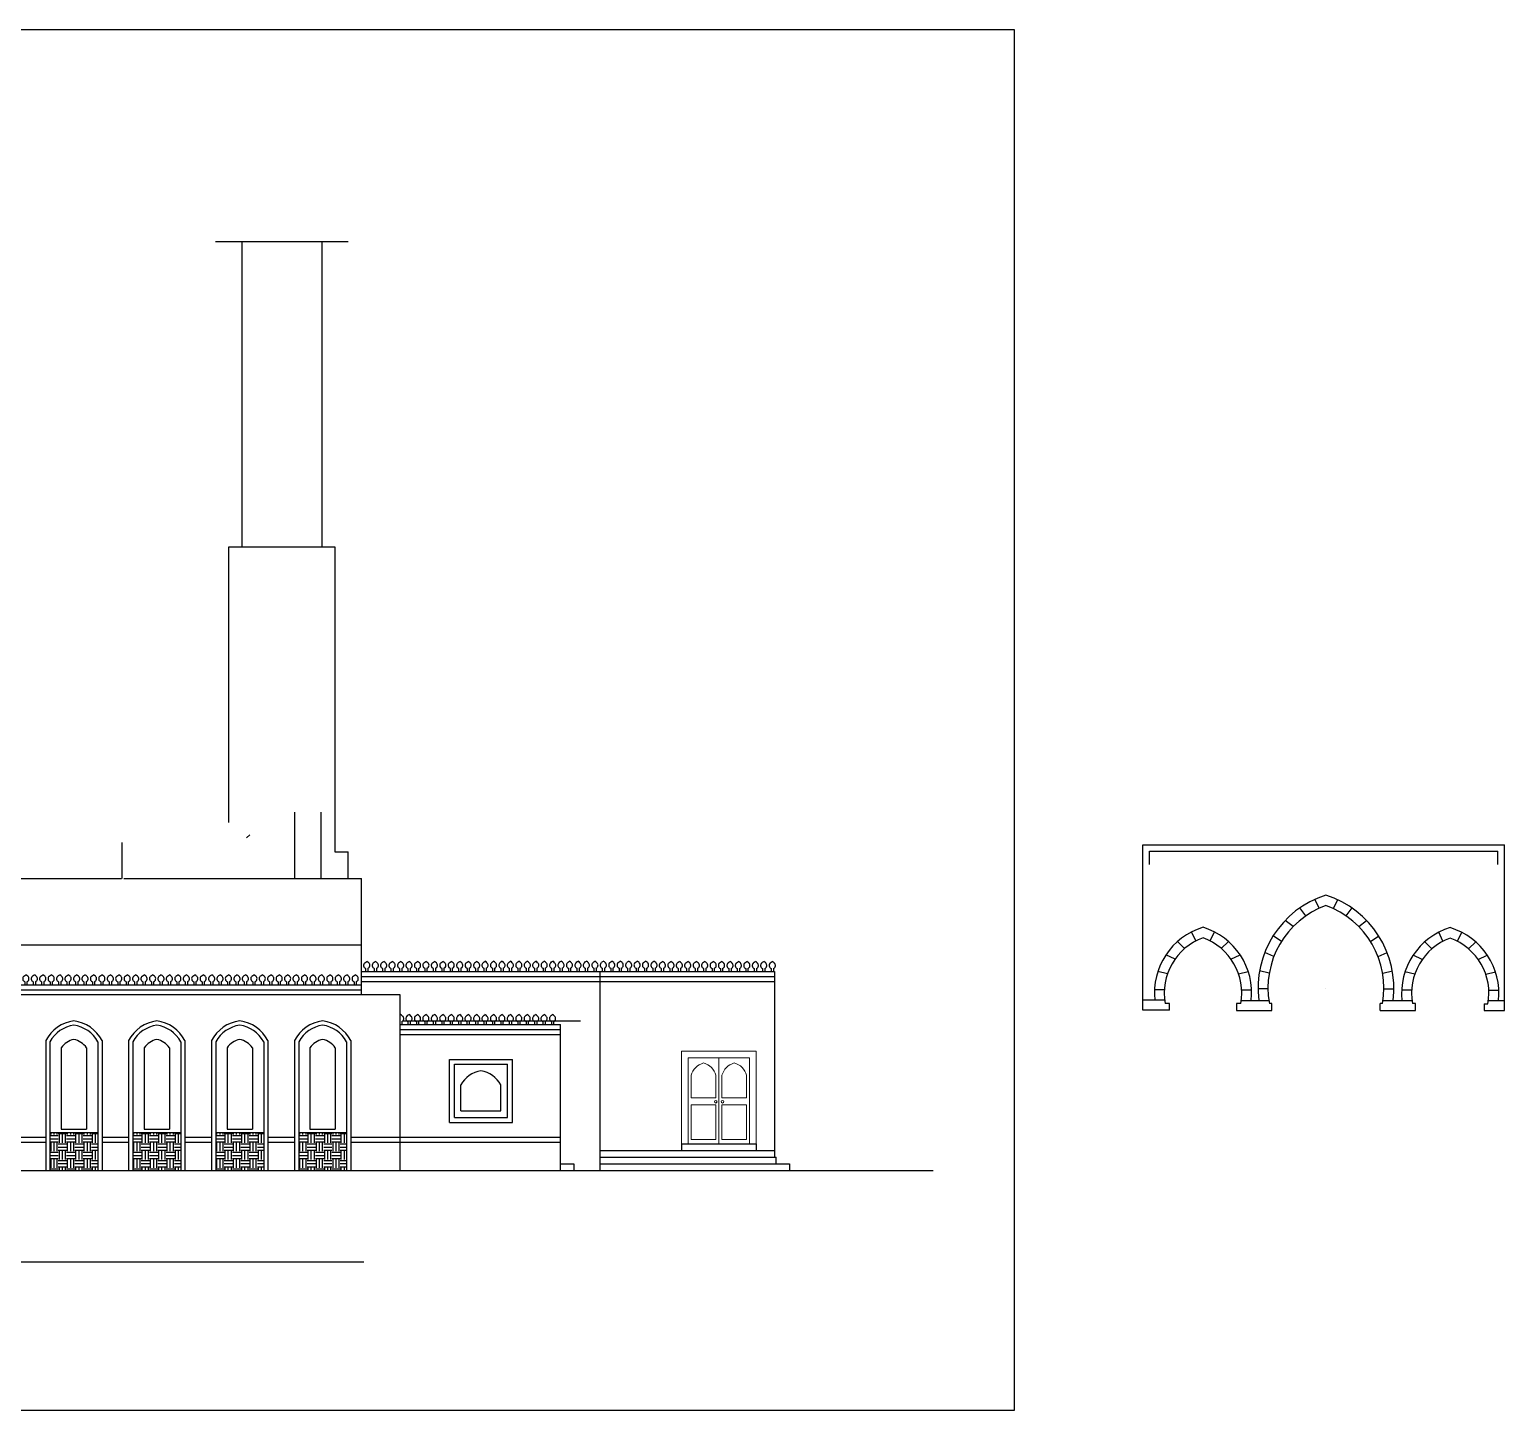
# Model space of a CAD drawing. Header units: inches. Extents: x -6210 to 141093, y -2740 to 21225.
# Drawn here: x 86897 to 88231, y 3132 to 4381 of the extents above; entities that cross this region are included whole.
import ezdxf

# ---------------------------------------------------------------- set-up
doc = ezdxf.new("R2010")
doc.units = ezdxf.units.IN
doc.header["$LTSCALE"] = 100
doc.header["$MEASUREMENT"] = 0
for name, color, linetype in [('3d front', 51, 'Continuous'), ('3D WIN FRAME', 254, 'Continuous'), ('beams', 30, 'Continuous'), ('FACADE HATCH', 115, 'Continuous'), ('pattern', 24, 'Continuous'), ('steps', 9, 'Continuous'), ('walls', 1, 'Continuous')]:
    doc.layers.add(name, color=color, linetype=linetype)
doc.layers.add('DOOR', color=11, linetype='Continuous', lineweight=5)

# ---------------------------------------------------------------- blocks, each defined once
blk = doc.blocks.new('A$C7441049B')
at = {"layer": 'pattern', "color": 6, "linetype": 'ByBlock', "lineweight": 25, "ltscale": 0.07}
for p, q in [((6.1, 2.7, 0), (6.1, 0)), ((8.1, 2.7, 0), (8.1, 0)), ((13.8, 2.7, 0), (13.8, 0, 0)), ((15.8, 2.7, 0), (15.8, 0, 0)), ((21.4, 2.7, 0), (21.4, 0, 0)), ((23.4, 2.7, 0), (23.4, 0, 0)), ((29, 2.7, 0), (29, 0)), ((31, 2.7, 0), (31, 0)), ((36.7, 2.7, 0), (36.7, 0, 0)), ((38.7, 2.7, 0), (38.7, 0, 0)), ((44.3, 2.7, 0), (44.3, 0)), ((46.3, 2.7, 0), (46.3, 0)), ((52, 2.7, 0), (52, 0)), ((54, 2.7, 0), (54, 0))]:
    blk.add_line(p, q, dxfattribs=at)
for centre, start, end in [((7.1, 5.4, 0), 128.2986, 249.4118), ((7.1, 5.4, 0), 290.5882, 51.7014), ((14.8, 5.4, 0), 128.2986, 249.4118), ((14.8, 5.4, 0), 290.5882, 51.7014), ((22.4, 5.4, 0), 128.2986, 249.4118), ((22.4, 5.4, 0), 290.5882, 51.7014), ((30, 5.4, 0), 128.2986, 249.4118), ((30, 5.4, 0), 290.5882, 51.7014), ((37.7, 5.4, 0), 128.2986, 249.4118), ((37.7, 5.4, 0), 290.5882, 51.7014), ((45.3, 5.4, 0), 128.2986, 249.4118), ((45.3, 5.4, 0), 290.5882, 51.7014), ((53, 5.4, 0), 128.2986, 249.4118), ((53, 5.4, 0), 290.5882, 51.7014)]:
    blk.add_arc(centre, 2.84, start, end, dxfattribs=at)
at = {"layer": 'pattern', "color": 6, "linetype": 'ByBlock', "lineweight": 25, "ltscale": 0.07, "extrusion": (0, 0, -1)}
for centre in [(10.1, 3.4, 0), (17.7, 3.4, 0), (25.3, 3.4, 0), (33, 3.4, 0), (40.6, 3.4, 0), (48.2, 3.4, 0), (55.9, 3.4, 0)]:
    blk.add_ellipse(centre, major_axis=(5.41, 3.32), ratio=1, start_param=4.432426, end_param=4.784303, dxfattribs=at)
at = {"layer": 'pattern', "color": 6, "linetype": 'ByBlock', "lineweight": 25, "ltscale": 0.07}
for centre in [(4.2, 3.4, 0), (11.9, 3.4, 0), (19.5, 3.4, 0), (27.1, 3.4, 0), (34.8, 3.4, 0), (42.4, 3.4, 0), (50, 3.4, 0)]:
    blk.add_ellipse(centre, major_axis=(-5.41, 3.32), ratio=1, start_param=4.432426, end_param=4.784303, dxfattribs=at)

msp = doc.modelspace()

# ---------------------------------------------------------------- hatches: boundary and pattern name
at = {"layer": 'FACADE HATCH'}
h = msp.add_hatch(dxfattribs=at)
h.set_pattern_fill('EARTH', color=256, scale=30)
h.set_pattern_definition([(0, (2825.498, 0), (7.5, 7.5), [7.5, -7.5]), (0, (2825.498, 2.8125), (7.5, 7.5), [7.5, -7.5]), (0, (2825.498, 5.625), (7.5, 7.5), [7.5, -7.5]), (90, (2826.435, 6.5625), (-7.5, 7.5), [7.5, -7.5]), (90, (2829.248, 6.5625), (-7.5, 7.5), [7.5, -7.5]), (90, (2832.06, 6.5625), (-7.5, 7.5), [7.5, -7.5])])
h.paths.add_polyline_path([(86883.74734, 3383.61739), (86840.39734, 3383.61739), (86840.39734, 3349.11739), (86883.74734, 3349.11739)])
h.paths.add_polyline_path([(86958.74734, 3383.61739), (86915.39734, 3383.61739), (86915.39734, 3349.11739), (86958.74734, 3349.11739)])
h.paths.add_polyline_path([(87033.74734, 3383.61739), (86990.39734, 3383.61739), (86990.39734, 3349.11739), (87033.74734, 3349.11739)])
h.paths.add_polyline_path([(87108.74734, 3383.61739), (87065.39734, 3383.61739), (87065.39734, 3349.11739), (87108.74734, 3349.11739)])
h.paths.add_polyline_path([(87183.74734, 3383.61739), (87140.39734, 3383.61739), (87140.39734, 3349.11739), (87183.74734, 3349.11739)])

# ---------------------------------------------------------------- linework, layer by layer
at = {"layer": '3d front'}
for p, q in [((87904.00843, 3512.52002), (87903.6561, 3512.52002)), ((87923.74027, 3502.99558), (87904.00843, 3502.99558)), ((87928.04152, 3499.99558), (87924.02155, 3499.99558)), ((87928.04152, 3493.99558), (87928.04152, 3499.99558)), ((87992.42148, 3499.99558), (87988.51878, 3499.99558)), ((87988.51878, 3499.99558), (87988.51878, 3493.69972)), ((87992.85008, 3502.69972), (88017.91966, 3502.69972)), ((88020.51878, 3499.99558), (88018.36024, 3499.99558)), ((88020.51878, 3493.69972), (88020.51878, 3499.99558)), ((88120.67706, 3499.99558), (88118.51872, 3499.99558)), ((88118.51872, 3493.69972), (88118.51872, 3499.99558)), ((88121.11372, 3502.69972), (88147.33585, 3502.69972)), ((88150.50718, 3499.99558), (88147.75269, 3499.99558)), ((88150.50718, 3493.69972), (88150.50718, 3499.99558)), ((88212.50712, 3499.69972), (88212.50712, 3493.69972)), ((88212.50712, 3499.69972), (88216.07031, 3499.69972)), ((88216.48391, 3502.69972), (88231.00843, 3502.69972)), ((87928.04152, 3493.99558), (87904.00843, 3493.99558)), ((87988.51878, 3493.69972), (88020.51878, 3493.69972)), ((88118.51872, 3493.69972), (88150.50718, 3493.69972)), ((88212.50712, 3493.69972), (88231.00843, 3493.69972))]:
    msp.add_line(p, q, dxfattribs=at)
for centre, radius, start, end in [((88096.3913, 3514.09702), 88.295, 107.71422824, 187.41655237), ((88096.3913, 3514.09702), 79.295, 109.80946546, 190.24369157), ((88042.4913, 3514.00785), 79.43147, 349.83945076, 70.10720794), ((88042.4913, 3514.00785), 88.43147, 352.65321476, 72.19902805), ((87976.25945, 3509.70715), 61.94629, 106.83052648, 186.21992386), ((87940.26973, 3509.64761), 62.03741, 353.5696564, 73.08139884), ((88199.85503, 3509.41129), 61.94629, 106.83052648, 186.21992386), ((88163.86531, 3509.35175), 62.03741, 353.84456016, 73.08139884), ((87976.25945, 3509.70715), 52.94629, 109.80946546, 190.56921132), ((87940.26973, 3509.64761), 53.03741, 349.51457687, 70.10720794), ((88199.85503, 3509.41129), 52.94629, 109.80946546, 190.24369157), ((88163.86531, 3509.35175), 53.03741, 349.51457687, 70.10720794)]:
    msp.add_arc(centre, radius, start, end, dxfattribs=at)
at = {"layer": '3D WIN FRAME'}
for p, q in [((88063.335, 3586.20655), (88059.51643, 3594.36321)), ((88076.35009, 3585.86146), (88080.17822, 3594.00673)), ((88051.30961, 3579.32997), (88045.92997, 3586.55156)), ((88087.7279, 3579.32997), (88093.10754, 3586.55156)), ((87951.72782, 3556.6287), (87947.90925, 3564.78536)), ((87964.86254, 3556.6287), (87968.68111, 3564.78536)), ((87964.90045, 3556.61883), (87968.7317, 3564.77072)), ((88039.80087, 3569.64177), (88032.70027, 3575.24813)), ((88099.23664, 3569.64177), (88106.33724, 3575.24813)), ((88175.3234, 3556.33284), (88171.50483, 3564.4895)), ((88188.45812, 3556.33284), (88192.27669, 3564.4895)), ((88188.49603, 3556.32297), (88192.32728, 3564.47486)), ((87941.70186, 3549.94439), (87935.2256, 3556.11368)), ((87974.88849, 3549.94439), (87981.36475, 3556.11368)), ((88029.24109, 3556.26982), (88021.72986, 3561.23168)), ((88109.79642, 3556.26982), (88117.30764, 3561.23168)), ((88165.29744, 3549.64853), (88158.82118, 3555.81782)), ((88198.48407, 3549.64853), (88204.96033, 3555.81782)), ((87933.05551, 3540.31318), (87924.74489, 3544.11054)), ((87983.53485, 3540.31318), (87991.84547, 3544.11054)), ((88022.37136, 3542.53547), (88014.17138, 3546.28227)), ((88116.66615, 3542.53547), (88124.86613, 3546.28227)), ((88156.65109, 3540.01732), (88148.34047, 3543.81468)), ((88207.13043, 3540.01732), (88215.44105, 3543.81468)), ((87926.18123, 3526.89672), (87917.39196, 3528.99345)), ((87990.40913, 3526.89672), (87999.1984, 3528.99345)), ((88018.22136, 3527.40705), (88009.45011, 3529.49948)), ((88120.81615, 3527.40705), (88129.5874, 3529.49948)), ((88149.77681, 3526.60086), (88140.98754, 3528.69759)), ((88214.00471, 3526.60086), (88222.79398, 3528.69759)), ((87923.38793, 3512.52002), (87914.37706, 3512.52002)), ((87993.20242, 3512.52002), (88002.2133, 3512.52002)), ((88017.09988, 3513.34429), (88008.09951, 3513.34429)), ((88069.52202, 3513.34429), (88069.52008, 3513.34429)), ((88121.93763, 3513.34429), (88130.93799, 3513.34429)), ((88146.98352, 3512.22416), (88137.97264, 3512.22416)), ((88216.798, 3512.22416), (88225.80888, 3512.22416))]:
    msp.add_line(p, q, dxfattribs=at)
at = {"layer": 'beams'}
msp.add_line((87093.07234, 3650.03378), (87096.34794, 3652.55302), dxfattribs=at)
at = {"layer": 'DOOR'}
for p, q in [((87486.70423, 3457.11739), (87554.20423, 3457.11739)), ((87486.70423, 3457.11739), (87486.70423, 3373.11739)), ((87554.20423, 3373.11739), (87554.20423, 3457.11739)), ((87492.70423, 3451.11739), (87548.20423, 3451.11739)), ((87492.70423, 3451.11739), (87492.70423, 3373.11739)), ((87520.45423, 3451.11739), (87520.45423, 3373.11739)), ((87548.20423, 3451.11739), (87548.20423, 3373.11739)), ((87495.47923, 3435.24239), (87495.47923, 3414.89239)), ((87517.67923, 3435.24239), (87517.67923, 3414.89239)), ((87523.22923, 3435.24239), (87523.22923, 3414.89239)), ((87545.42923, 3435.24239), (87545.42923, 3414.89239)), ((87495.47923, 3414.89239), (87517.67923, 3414.89239)), ((87495.47923, 3408.41739), (87517.67923, 3408.41739)), ((87495.47923, 3408.41739), (87495.47923, 3377.11739)), ((87517.67923, 3408.41739), (87517.67923, 3377.11739)), ((87523.22923, 3414.89239), (87545.42923, 3414.89239)), ((87523.22923, 3408.41739), (87545.42923, 3408.41739)), ((87523.22923, 3408.41739), (87523.22923, 3377.11739)), ((87545.42923, 3408.41739), (87545.42923, 3377.11739)), ((87495.47923, 3377.11739), (87517.67923, 3377.11739)), ((87523.22923, 3377.11739), (87545.42923, 3377.11739))]:
    msp.add_line(p, q, dxfattribs=at)
for centre in [(87517.5515, 3411.34273), (87523.76862, 3411.34273)]:
    msp.add_circle(centre, 1.20939, dxfattribs=at)
for centre, start, end in [((87510.44644, 3431.37518), 104.48717608, 165.51282392), ((87502.71202, 3431.37518), 14.48717608, 75.51282392), ((87538.19644, 3431.37518), 104.48717608, 165.51282392), ((87530.46202, 3431.37518), 14.48717608, 75.51282392)]:
    msp.add_arc(centre, 15.45874, start, end, dxfattribs=at)
at = {"layer": 'pattern', "color": 6}
for p, q in [((87159.91969, 3519.8378, -0.0279), (87159.91969, 3517.09219, -0.01564)), ((87161.91969, 3519.8378, -0.0279), (87161.91969, 3517.09219, -0.01564)), ((87167.55719, 3519.8378, -0.0279), (87167.55719, 3517.09219, -0.01564)), ((87169.55719, 3519.8378, -0.0279), (87169.55719, 3517.09219, -0.01564)), ((87175.19469, 3519.83781, -0.0279), (87175.19469, 3517.0922, -0.01564)), ((87177.19469, 3519.83781, -0.0279), (87177.19469, 3517.0922, -0.01564)), ((87182.83219, 3519.8378, -0.0279), (87182.83219, 3517.09219, -0.01564)), ((87184.83219, 3519.8378, -0.0279), (87184.83219, 3517.09219, -0.01564)), ((87190.46969, 3519.83782, -0.0279), (87190.46969, 3517.09221, -0.01564)), ((87192.46969, 3519.83782, -0.0279), (87192.46969, 3517.09222, -0.01564)), ((87361.36408, 3483.85355, -0.03602), (87361.36408, 3481.10794, -0.02375)), ((87363.36408, 3483.85355, -0.03602), (87363.36408, 3481.10794, -0.02375)), ((87369.00158, 3483.85355, -0.03602), (87369.00158, 3481.10794, -0.02375)), ((87371.00158, 3483.85355, -0.03602), (87371.00158, 3481.10794, -0.02375))]:
    msp.add_line(p, q, dxfattribs=at)
at = {"layer": 'pattern', "color": 6, "linetype": 'ByBlock', "lineweight": 25, "ltscale": 0.07}
for p, q in [((87233.56409, 3483.86301, -0.04089), (87233.56409, 3481.1174, -0.02862)), ((87239.20159, 3483.86299, -0.04089), (87239.20159, 3481.11738, -0.02862)), ((87241.20159, 3483.86299, -0.04089), (87241.20159, 3481.11738, -0.02862)), ((87246.83909, 3483.86299, -0.04089), (87246.83909, 3481.11738, -0.02862)), ((87248.83909, 3483.86299, -0.04089), (87248.83909, 3481.11738, -0.02862))]:
    msp.add_line(p, q, dxfattribs=at)
at = {"layer": 'pattern', "color": 6}
for centre, start, end in [((87160.91969, 3522.49993, -0.0279), 128.29858881, 249.41181849), ((87160.91969, 3522.49993, -0.0279), 290.58816078, 51.70141378), ((87168.55719, 3522.49993, -0.02628), 128.29858572, 249.41182831), ((87168.55719, 3522.49993, -0.02628), 290.58816602, 51.70141428), ((87176.19469, 3522.49994, -0.02628), 128.29858572, 249.41182831), ((87176.19469, 3522.49994, -0.02628), 290.58816602, 51.70141428), ((87183.83219, 3522.49993, -0.02628), 128.29858572, 249.41182831), ((87183.83219, 3522.49993, -0.02628), 290.58816602, 51.70141428), ((87191.46969, 3522.49995, -0.02628), 128.29858572, 249.41182831), ((87191.46969, 3522.49995, -0.02628), 290.58816602, 51.70141428), ((87362.36408, 3486.51567, -0.03683), 128.29858881, 249.41181849), ((87362.36408, 3486.51567, -0.03683), 290.58816078, 51.70141378), ((87370.00158, 3486.51567, -0.03521), 128.29858572, 249.41182831), ((87370.00158, 3486.51567, -0.03521), 290.58816602, 51.70141428)]:
    msp.add_arc(centre, 2.84375, start, end, dxfattribs=at)
at = {"layer": 'pattern', "color": 6, "linetype": 'ByBlock', "lineweight": 25, "ltscale": 0.07}
for centre, start, end in [((87232.56409, 3486.52514, -0.04008), 290.58816602, 51.70141428), ((87240.20159, 3486.52512, -0.04008), 128.29858572, 249.41182831), ((87240.20159, 3486.52512, -0.04008), 290.58816602, 51.70141428), ((87247.83909, 3486.52512, -0.04008), 128.29858572, 249.41182831), ((87247.83909, 3486.52512, -0.04008), 290.58816602, 51.70141428)]:
    msp.add_arc(centre, 2.84375, start, end, dxfattribs=at)
at = {"layer": 'pattern', "color": 6, "extrusion": (0, 0, -1)}
for centre in [(87163.84354, 3520.44791, -0.02628), (87171.48104, 3520.44791, -0.02628), (87179.11854, 3520.44793, -0.02628), (87186.75604, 3520.44791, -0.02628), (87194.39354, 3520.44794, -0.02628), (87365.28794, 3484.46366, -0.03521), (87372.92544, 3484.46366, -0.03521)]:
    msp.add_ellipse(centre, major_axis=(5.41224, 3.32132), ratio=1, start_param=4.4324262049, end_param=4.7843033432, dxfattribs=at)
at = {"layer": 'pattern', "color": 6}
for centre in [(87157.99583, 3520.44791, -0.02628), (87165.63333, 3520.44791, -0.02628), (87173.27083, 3520.44793, -0.02628), (87180.90833, 3520.44791, -0.02628), (87188.54583, 3520.44794, -0.02628), (87359.44023, 3484.46366, -0.03521), (87367.07773, 3484.46366, -0.03521)]:
    msp.add_ellipse(centre, major_axis=(-5.41224, 3.32132), ratio=1, start_param=4.4324262049, end_param=4.7843033432, dxfattribs=at)
at = {"layer": 'pattern', "color": 6, "linetype": 'ByBlock', "lineweight": 25, "ltscale": 0.07}
for centre in [(87229.64023, 3484.47312, -0.04008), (87237.27773, 3484.4731, -0.04008), (87244.91523, 3484.4731, -0.04008)]:
    msp.add_ellipse(centre, major_axis=(-5.41224, 3.32132), ratio=1, start_param=4.4324262049, end_param=4.7843033432, dxfattribs=at)
at = {"layer": 'pattern', "color": 6, "linetype": 'ByBlock', "lineweight": 25, "ltscale": 0.07, "extrusion": (0, 0, -1)}
for centre in [(87243.12544, 3484.4731, -0.04008), (87250.76294, 3484.4731, -0.04008)]:
    msp.add_ellipse(centre, major_axis=(5.41224, 3.32132), ratio=1, start_param=4.4324262049, end_param=4.7843033432, dxfattribs=at)
at = {"layer": 'steps'}
for p, q in [((87413.20423, 3367.11739), (87570.70423, 3367.11739)), ((87486.70423, 3373.11739), (87554.20423, 3373.11739)), ((87486.70423, 3373.11739), (87486.70423, 3367.11739)), ((87554.20423, 3373.11739), (87554.20423, 3367.11739)), ((87570.70423, 3367.11739), (87570.70423, 3361.11739)), ((87377.20423, 3355.11739), (87389.20423, 3355.11739)), ((87389.20423, 3355.11739), (87389.20423, 3349.11739)), ((87413.20423, 3361.11739), (87572.20423, 3361.11739)), ((87413.20423, 3355.11739), (87584.20423, 3355.11739)), ((87572.20423, 3355.11739), (87572.20423, 3361.11739)), ((87584.20423, 3355.11739), (87584.20423, 3349.11739))]:
    msp.add_line(p, q, dxfattribs=at)
at = {"layer": 'walls'}
for p, q in [((87065.20423, 4189.11739), (87185.20423, 4189.11739)), ((87089.20423, 3913.11739), (87089.20423, 4189.11739)), ((87161.20423, 4189.11739), (87161.20423, 3913.11739)), ((87077.20423, 3913.11739), (87173.20423, 3913.11739)), ((87077.20423, 3663.89441), (87077.20423, 3913.11739)), ((87173.20423, 3913.11739), (87173.20423, 3637.11739)), ((87136.78477, 3613.80144), (87136.78477, 3673.16534)), ((87160.78477, 3613.80144), (87160.78477, 3673.16534)), ((86980.78477, 3613.11739), (86980.78477, 3645.5502)), ((87904.00843, 3493.99558), (87904.00843, 3643.69972)), ((87904.00843, 3643.69972, 1), (88231.00843, 3643.69972, 1)), ((88231.00843, 3493.69972), (88231.00843, 3643.69972)), ((88231.00843, 3493.69972), (88231.00843, 3643.69972)), ((87173.20423, 3637.11739), (87185.20423, 3637.11739)), ((87185.20423, 3613.11739), (87185.20423, 3637.11739)), ((87910.00843, 3637.69972, 1), (88225.00843, 3637.69972, 1)), ((87910.00843, 3625.69972, 1), (87910.00843, 3637.69972, 1)), ((88225.00843, 3625.69972, 1), (88225.00843, 3637.69972, 1)), ((86766.27755, 3613.11739), (86980.13091, 3613.11739)), ((86982.27755, 3613.11739), (87197.20423, 3613.11739)), ((87028.26152, 3613.11739), (87065.20423, 3613.11739)), ((87197.20423, 3508.11739), (87197.20423, 3613.11739)), ((87197.20423, 3508.11739), (87197.20423, 3613.11739)), ((87904.00843, 3559.69972), (87904.00843, 3607.69972)), ((86728.57234, 3553.11739), (87197.20423, 3553.11739)), ((86921.20423, 3553.11739), (87041.20423, 3553.11739)), ((87197.20423, 3529.11739), (87570.70423, 3529.11739)), ((87197.20423, 3524.61739), (87570.70423, 3524.61739)), ((87413.20423, 3349.11739), (87413.20423, 3529.11739)), ((87570.70423, 3529.11739), (87570.70423, 3367.11739)), ((86728.57234, 3517.11739), (87197.20423, 3517.11739)), ((86728.57234, 3512.61739), (87197.20423, 3512.61739)), ((87197.20423, 3520.11739), (87570.70423, 3520.11739)), ((86728.57234, 3508.11739), (87197.20423, 3508.11739)), ((87197.20423, 3508.11739), (87231.94046, 3508.11739)), ((87231.94046, 3508.11739), (87231.94046, 3349.11739)), ((87234.4731, 3484.41739), (87395.43342, 3484.41739)), ((87231.94046, 3481.11739), (87377.20423, 3481.11739)), ((87231.94046, 3476.61739), (87377.20423, 3476.61739)), ((87231.94046, 3472.11739), (87377.20423, 3472.11739)), ((87377.20423, 3349.11739), (87377.20423, 3481.11739)), ((86911.57234, 3466.56739), (86911.57234, 3349.11739)), ((86915.39734, 3465.60052), (86915.39734, 3349.11739)), ((86925.59734, 3460.08643), (86925.59734, 3386.61739)), ((86948.54734, 3460.08643), (86948.54734, 3386.61739)), ((86958.74734, 3465.60052), (86958.74734, 3349.11739)), ((86962.57234, 3466.56739), (86962.57234, 3349.11739)), ((86986.57234, 3466.56739), (86986.57234, 3349.11739)), ((86990.39734, 3465.60052), (86990.39734, 3349.11739)), ((87000.59734, 3460.08643), (87000.59734, 3386.61739)), ((87023.54734, 3460.08643), (87023.54734, 3386.61739)), ((87033.74734, 3465.60052), (87033.74734, 3349.11739)), ((87037.57234, 3466.56739), (87037.57234, 3349.11739)), ((87061.57234, 3466.56739), (87061.57234, 3349.11739)), ((87065.39734, 3465.60052), (87065.39734, 3349.11739)), ((87075.59734, 3460.08643), (87075.59734, 3386.61739)), ((87098.54734, 3460.08643), (87098.54734, 3386.61739)), ((87108.74734, 3465.60052), (87108.74734, 3349.11739)), ((87112.57234, 3466.56739), (87112.57234, 3349.11739)), ((87136.57234, 3466.56739), (87136.57234, 3349.11739)), ((87140.39734, 3465.60052), (87140.39734, 3349.11739)), ((87150.59734, 3460.08643), (87150.59734, 3386.61739)), ((87173.54734, 3460.08643), (87173.54734, 3386.61739)), ((87183.74734, 3465.60052), (87183.74734, 3349.11739)), ((87187.57234, 3466.56739), (87187.57234, 3349.11739)), ((87276.70423, 3449.61739), (87333.70423, 3449.61739)), ((87276.70423, 3392.61739), (87276.70423, 3449.61739)), ((87281.20423, 3445.11739), (87329.20423, 3445.11739)), ((87281.20423, 3397.11739), (87281.20423, 3445.11739)), ((87329.20423, 3397.11739), (87329.20423, 3445.11739)), ((87333.70423, 3392.61739), (87333.70423, 3449.61739)), ((87287.20423, 3403.11739), (87287.20423, 3426.51739)), ((87323.20423, 3403.11739), (87323.20423, 3426.51739)), ((87287.20423, 3403.11739), (87323.20423, 3403.11739)), ((87276.70423, 3392.61739), (87333.70423, 3392.61739)), ((87281.20423, 3397.11739), (87329.20423, 3397.11739)), ((86887.57234, 3379.11739), (86911.57234, 3379.11739)), ((86915.39734, 3383.61739), (86958.74734, 3383.61739)), ((86925.59734, 3386.61739), (86948.54734, 3386.61739)), ((86962.57234, 3379.11739), (86986.57234, 3379.11739)), ((86990.39734, 3383.61739), (87033.74734, 3383.61739)), ((87000.59734, 3386.61739), (87023.54734, 3386.61739)), ((87037.57234, 3379.11739), (87061.57234, 3379.11739)), ((87065.39734, 3383.61739), (87108.74734, 3383.61739)), ((87075.59734, 3386.61739), (87098.54734, 3386.61739)), ((87112.57234, 3379.11739), (87136.57234, 3379.11739)), ((87140.39734, 3383.61739), (87183.74734, 3383.61739)), ((87150.59734, 3386.61739), (87173.54734, 3386.61739)), ((87187.57234, 3379.11739), (87377.20423, 3379.11739)), ((86887.57234, 3374.61739), (86911.57234, 3374.61739)), ((86962.57234, 3374.61739), (86986.57234, 3374.61739)), ((87037.57234, 3374.61739), (87061.57234, 3374.61739)), ((87112.57234, 3374.61739), (87136.57234, 3374.61739)), ((87187.57234, 3374.61739), (87377.20423, 3374.61739)), ((85530.70423, 3349.11739), (87714.34266, 3349.11739)), ((85898.20423, 3266.63572), (87199.36532, 3266.63572))]:
    msp.add_line(p, q, dxfattribs=at)
msp.add_lwpolyline([(85469.82184, 4380.70809), (87787.53239, 4380.70809), (87787.53239, 3132.14753), (85469.82184, 3132.14753)], close=True, dxfattribs=at)
for centre, radius, start, end in [((86941.48021, 3450.98116), 33.72553, 97.50993976, 152.47410064), ((86932.66448, 3450.98116), 33.72553, 27.52589936, 82.49006024), ((87016.48021, 3450.98116), 33.72553, 97.50993976, 152.47410064), ((87007.66448, 3450.98116), 33.72553, 27.52589936, 82.49006024), ((87091.48021, 3450.98116), 33.72553, 97.50993976, 152.47410064), ((87082.66448, 3450.98116), 33.72553, 27.52589936, 82.49006024), ((87166.48021, 3450.98116), 33.72553, 97.50993976, 152.47410064), ((87157.66448, 3450.98116), 33.72553, 27.52589936, 82.49006024), ((86941.48021, 3450.98116), 29.90053, 98.4773048, 150.72951582), ((86932.66448, 3450.98116), 29.90053, 29.27048418, 81.5226952), ((87016.48021, 3450.98116), 29.90053, 98.4773048, 150.72951582), ((87007.66448, 3450.98116), 29.90053, 29.27048418, 81.5226952), ((87091.48021, 3450.98116), 29.90053, 98.4773048, 150.72951582), ((87082.66448, 3450.98116), 29.90053, 29.27048418, 81.5226952), ((87166.48021, 3450.98116), 29.90053, 98.4773048, 150.72951582), ((87157.66448, 3450.98116), 29.90053, 29.27048418, 81.5226952), ((86941.48021, 3448.43116), 19.70053, 102.92900368, 143.7277828), ((86932.66448, 3448.43116), 19.70053, 36.2722172, 77.07099632), ((87016.48021, 3448.43116), 19.70053, 102.92900368, 143.7277828), ((87007.66448, 3448.43116), 19.70053, 36.2722172, 77.07099632), ((87091.48021, 3448.43116), 19.70053, 102.92900368, 143.7277828), ((87082.66448, 3448.43116), 19.70053, 36.2722172, 77.07099632), ((87166.48021, 3448.43116), 19.70053, 102.92900368, 143.7277828), ((87157.66448, 3448.43116), 19.70053, 36.2722172, 77.07099632), ((87308.31566, 3415.51534), 23.80625, 97.50993976, 152.47410064), ((87302.0928, 3415.51534), 23.80625, 27.52589936, 82.49006024)]:
    msp.add_arc(centre, radius, start, end, dxfattribs=at)

# ---------------------------------------------------------------- block references
at = {"layer": 'pattern'}
for p in [(87194.87659, 3529.11738, -0.02862), (87248.35519, 3529.18173, -0.0687), (87301.8338, 3529.24607, -0.10877), (87355.31241, 3529.31041, -0.14885), (87408.79101, 3529.37133, -0.18892), (87462.26962, 3529.11739), (87515.71433, 3529.05542, -0.26908), (86886.5322, 3517.10794, -0.02375), (86939.9822, 3517.10479, -0.02213), (86993.43219, 3517.10164, -0.02051), (87046.88219, 3517.09849, -0.01888), (87100.33219, 3517.09534, -0.01726), (87248.32659, 3481.11423, -0.027), (87301.77659, 3481.11109, -0.02537)]:
    msp.add_blockref('A$C7441049B', p, dxfattribs=at)

doc.saveas('drawing.dxf')
